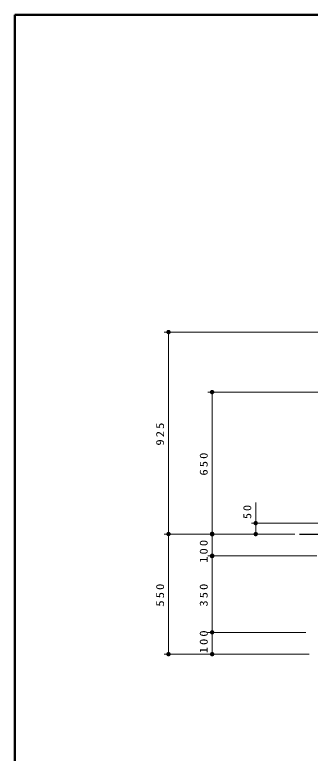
# Model space of a CAD drawing. Units: millimetres on the paper, scale 1:20. Extents: x -365 to 0, y -12 to 257.
# Drawn here: x -365 to -297.2, y 87.9 to 257 of the extents above; entities that cross this region are included whole.
import ezdxf

# ---------------------------------------------------------------- set-up
doc = ezdxf.new("R2010")
doc.units = ezdxf.units.MM
doc.layers.add('LY_1', color=7, linetype='Continuous', lineweight=13)
doc.layers.add('LY_3', color=7, linetype='Continuous', lineweight=13)
doc.styles.add('ＭＳ ゴシック', font='')
doc.styles.get('ＭＳ ゴシック').set_extended_font_data('MS Gothic')

# ---------------------------------------------------------------- blocks, each defined once
blk = doc.blocks.new('filled_dot')
at = {"color": 0, "linetype": 'Continuous', "lineweight": -2, "const_width": 1.25}
blk.add_lwpolyline([(-0.625, 0, 1), (0.625, 0, 1)], format="xyb", close=True, dxfattribs=at)

msp = doc.modelspace()

# ---------------------------------------------------------------- linework, layer by layer
at = {"layer": 'LY_1'}
for p, q in [((-290.238, 184.356), (-330.738, 184.356)), ((-329.738, 138.116), (-329.738, 184.356)), ((-286.238, 170.616), (-320.738, 170.616)), ((-319.738, 138.116), (-319.738, 170.616)), ((-309.738, 138.116), (-309.738, 145.349)), ((-290.238, 140.616), (-310.738, 140.616)), ((-300.738, 138.116), (-330.738, 138.116)), ((-329.738, 110.616), (-329.738, 138.116)), ((-300.738, 138.116), (-320.738, 138.116)), ((-319.738, 133.116), (-319.738, 138.116)), ((-300.738, 138.116), (-310.738, 138.116)), ((-295.738, 133.116), (-320.738, 133.116)), ((-319.738, 115.616), (-319.738, 133.116)), ((-298.238, 115.616), (-320.738, 115.616)), ((-319.738, 110.616), (-319.738, 115.616)), ((-297.488, 110.616), (-330.738, 110.616))]:
    msp.add_line(p, q, dxfattribs=at)
at = {"layer": 'LY_1', "lineweight": 25}
msp.add_line((-299.738, 138.116), (-288.488, 138.116), dxfattribs=at)
at = {"layer": 'LY_3', "lineweight": 50}
for p, q in [((-365, 257), (-365, 0)), ((0, 257), (-365, 257))]:
    msp.add_line(p, q, dxfattribs=at)

# ---------------------------------------------------------------- block references
at = {"layer": 'LY_1'}
for p, xscale, yscale, rotation in [((-329.738, 184.356), 0.4, 0.4, 270), ((-319.738, 170.616), 0.4, 0.4, 270), ((-309.738, 140.616), 0.4, 0.4, 270), ((-319.738, 138.116), 0.431, 0.431, 270), ((-329.738, 138.116), 0.4, 0.4, 90), ((-329.738, 138.116), 0.4, 0.4, 270), ((-319.738, 138.116), 0.4, 0.4, 90), ((-309.738, 138.116), 0.4, 0.4, 90), ((-319.738, 133.116), 0.431, 0.431, 270), ((-319.738, 115.616), 0.4, 0.4, 270), ((-329.738, 110.616), 0.4, 0.4, 90), ((-319.738, 110.616), 0.4, 0.4, 90)]:
    msp.add_blockref('filled_dot', p, dxfattribs=dict(at, xscale=xscale, yscale=yscale, rotation=rotation))

# ---------------------------------------------------------------- texts
at = {"layer": 'LY_1', "char_height": 1.833, "attachment_point": 8, "rotation": 90, "style": 'ＭＳ ゴシック'}
for s, insert in [('\\T1.33;\\W1.15;925', (-330.738, 161.236)), ('\\T1.33;\\W1.15;650', (-320.738, 154.366)), ('\\T1.34;\\W1.1;50', (-310.738, 143.401)), ('\\T1.33;\\W1.15;100', (-320.738, 134.392)), ('\\T1.33;\\W1.15;550', (-330.738, 124.366)), ('\\T1.33;\\W1.15;350', (-320.738, 124.366)), ('\\T1.33;\\W1.15;100', (-320.738, 113.677))]:
    msp.add_mtext(s, dxfattribs=dict(at, insert=insert))

doc.saveas('drawing.dxf')
